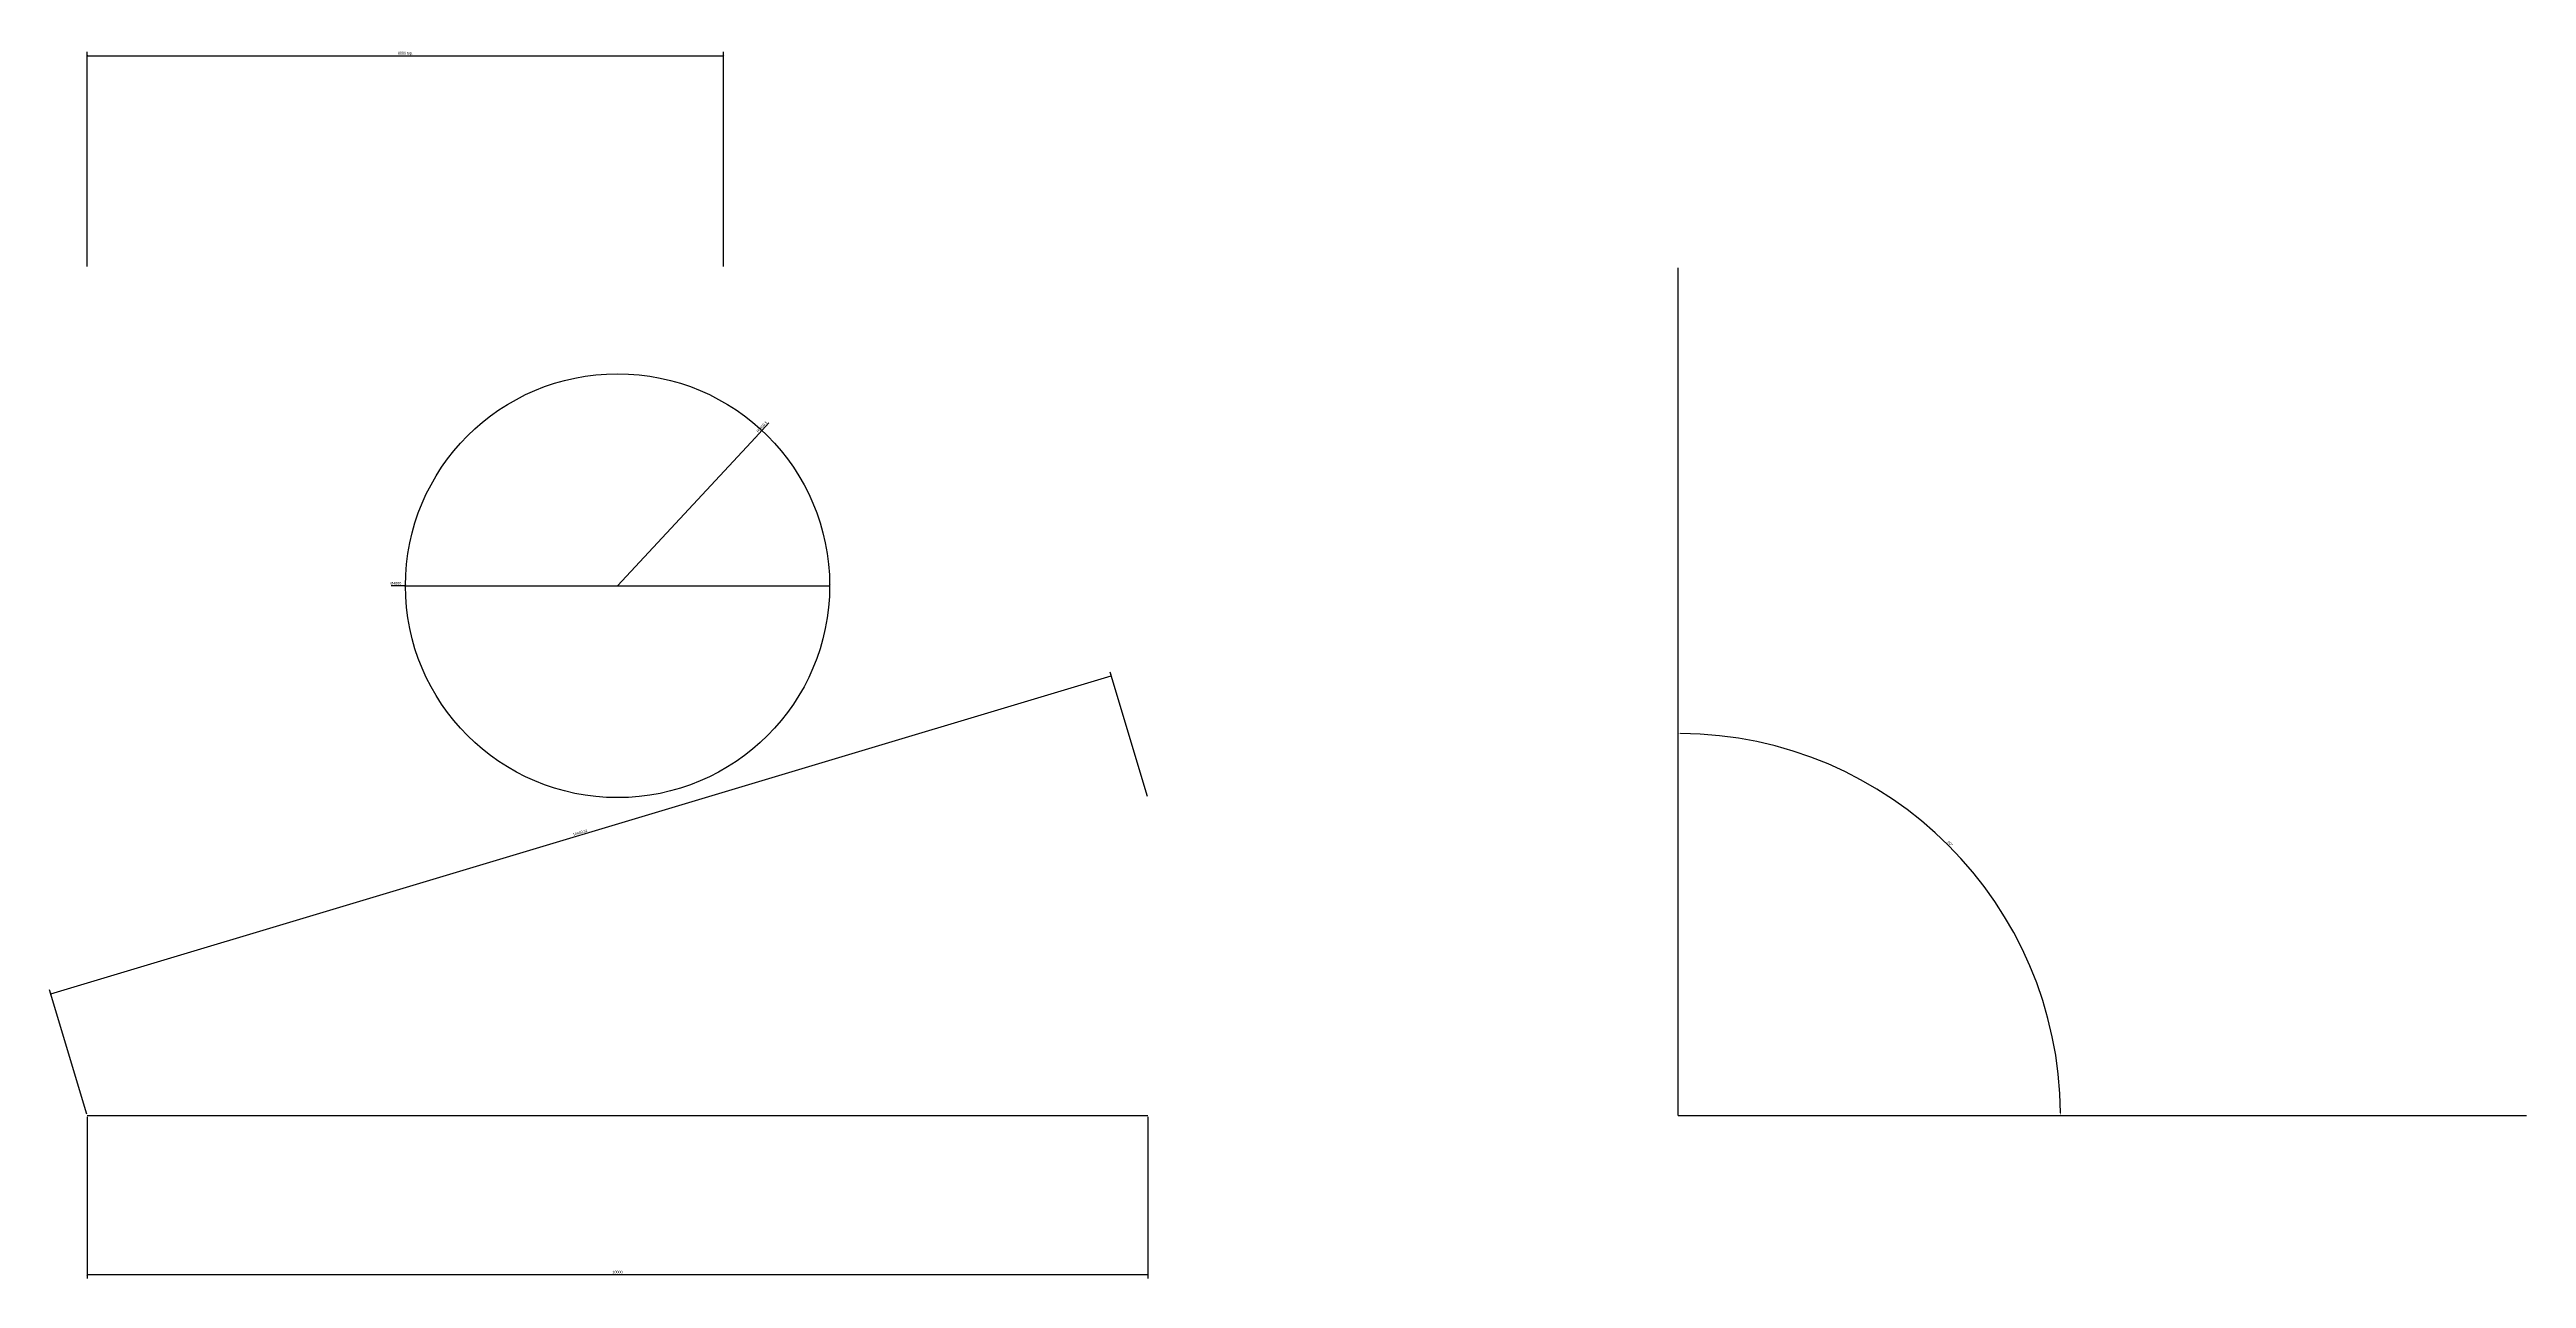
# Model space of a CAD drawing. Header units: millimetres. Extents: x -4 to 230, y -15 to 101.
import ezdxf

# ---------------------------------------------------------------- set-up
doc = ezdxf.new("R2010")
doc.units = ezdxf.units.MM
doc.styles.add('OpenSansCondensed-Light', font='OpenSansCondensed-Light.ttf')
doc.dimstyles.new('EZ_CURVED', dxfattribs={"dimtxt": 0.25, "dimasz": 0.25, "dimexe": 0.375, "dimexo": 0.125, "dimgap": 0.1, "dimtad": 1, "dimlfac": 100, "dimzin": 12, "dimdsep": 46, "dimtxsty": 'OpenSansCondensed-Light', "dimcen": 2.5, "dimazin": 2, "dimtfac": 0.5, "dimtmove": 2, "dimatfit": 3, "dimarcsym": 2})
doc.dimstyles.new('EZDXF', dxfattribs={"dimtxt": 0.25, "dimasz": 0.175, "dimexe": 0.375, "dimexo": 0.125, "dimgap": 0.1, "dimtad": 1, "dimlfac": 100, "dimzin": 12, "dimdsep": 46, "dimtxsty": 'OpenSansCondensed-Light', "dimblk": 'ARCHTICK', "dimcen": 2.5, "dimazin": 3, "dimtfac": 0.5, "dimtmove": 2, "dimatfit": 3})

# ---------------------------------------------------------------- blocks, each defined once
blk = doc.blocks.new('_ARCHTICK')
at = {"color": 0, "linetype": 'BYBLOCK', "const_width": 0.15}
blk.add_lwpolyline([(-0.5, -0.5), (0.5, 0.5)], dxfattribs=at)

msp = doc.modelspace()

# ---------------------------------------------------------------- linework, layer by layer
for p, q in [((150, 0), (150, 80)), ((0, 0), (100, 0)), ((150, 0), (230, 0))]:
    msp.add_line(p, q)
msp.add_circle((50, 50), 20)

# ---------------------------------------------------------------- dimensions: what is measured, and where the dimension line sits
msp.add_linear_dim(base=(0, 100), p1=(0, 80), p2=(60, 80), text='<> typ.', dimstyle='EZDXF').render()
msp.add_angular_dim_2l(base=(170, 30), line1=((150, 0), (150, 80)), line2=((150, 0), (230, 0)), dimstyle='EZ_CURVED').render()
msp.add_radius_dim(center=(50, 50), mpoint=(63, 64), dimstyle='EZDXF').render()
msp.add_diameter_dim_2p(p1=(70, 50), p2=(30, 50), dimstyle='EZDXF').render()
msp.add_linear_dim(base=(-3.44817, 11.49392), p1=(0, 0), p2=(100, 30), angle=16.6992442, dimstyle='EZDXF').render()
msp.add_linear_dim(base=(0, -15), p1=(0, 0), p2=(100, 0), dimstyle='EZDXF').render()

doc.saveas('drawing.dxf')
